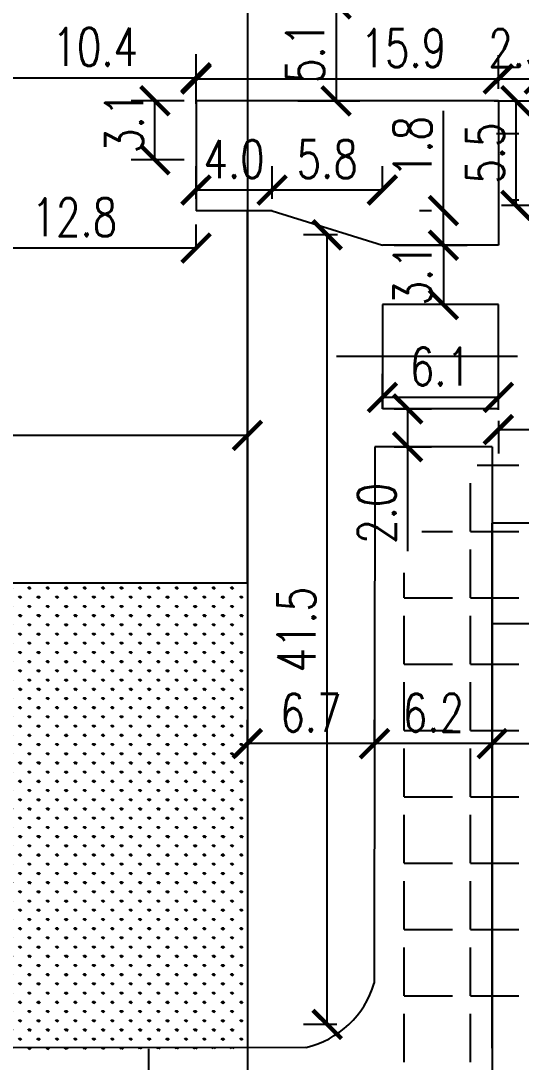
# Model space of a CAD drawing. Header units: millimetres. Extents: x 397874 to 6871063, y -8 to 5775840.
# Drawn here: x 429054.3 to 429080.6, y 2812781.9 to 2812836.8 of the extents above; entities that cross this region are included whole.
import ezdxf

# ---------------------------------------------------------------- set-up
doc = ezdxf.new("R2010")
doc.units = ezdxf.units.MM
doc.header["$LTSCALE"] = 1000
doc.linetypes.add('CENTER2', pattern=[28.575, 19.05, -3.175, 3.175, -3.175])
doc.linetypes.add('CONTINOUS', pattern=[0])
doc.layers.add('_TCH_MASK', color=7, linetype='Continuous')
doc.layers.add('GRASST', color=62, linetype='Continuous')
doc.styles.add('HZTXT', font='txt.shx', dxfattribs={"width": 0.75, "bigfont": 'hzdx.shx'})
doc.dimstyles.new('ISO-25', dxfattribs={"dimtxt": 2, "dimasz": 0.75, "dimexe": 1.25, "dimexo": 0.625, "dimtad": 1, "dimdec": 1, "dimdsep": 46, "dimtxsty": 'HZTXT', "dimblk": 'ARCHTICK', "dimcen": 2.5, "dimadec": 0, "dimazin": 0, "dimtfac": 1, "dimtdec": 1, "dimtmove": 0, "dimatfit": 3, "dimldrblk": 'ARCHTICK', "dimfxl": 1, "dimarcsym": 0})

# ---------------------------------------------------------------- blocks, each defined once
blk = doc.blocks.new('_ArchTick')
at = {"color": 0, "linetype": 'ByBlock', "const_width": 0.15}
blk.add_lwpolyline([(-0.5, -0.5), (0.5, 0.5)], dxfattribs=at)
blk = doc.blocks.new('*D872')
at = {"color": 0, "linetype": 'CONTINOUS', "lineweight": -2, "transparency": 16777216}
for p, q in [((429069.133, 2812837.643), (429072.103, 2812837.643)), ((429070.853, 2812837.643), (429070.853, 2812832.543)), ((429068.84, 2812832.543), (429072.103, 2812832.543))]:
    blk.add_line(p, q, dxfattribs=at)
at = {"layer": 'Defpoints', "color": 0, "linetype": 'CONTINOUS', "transparency": 16777216}
for p in [(429068.508, 2812837.643), (429068.215, 2812832.543), (429070.853, 2812832.543)]:
    blk.add_point(p, dxfattribs=at)
at = {"color": 0, "linetype": 'CONTINOUS', "lineweight": -2, "transparency": 16777216, "xscale": 1.5, "yscale": 1.5, "zscale": 1.5}
for p, rotation in [((429070.853, 2812837.643), 90), ((429070.853, 2812832.543), 270)]:
    blk.add_blockref('_ArchTick', p, dxfattribs=dict(at, rotation=rotation))
at = {"color": 0, "linetype": 'CONTINOUS', "transparency": 16777216, "insert": (429069.228, 2812835.093), "char_height": 2, "attachment_point": 5, "rotation": 90, "style": 'HZTXT'}
blk.add_mtext('5.1', dxfattribs=at)
blk = doc.blocks.new('_None')
blk = doc.blocks.new('*D874')
at = {"color": 0, "linetype": 'CONTINOUS', "lineweight": -2, "transparency": 16777216}
for p, q in [((429062.865, 2812832.543), (429060.078, 2812832.543)), ((429061.328, 2812829.443), (429061.328, 2812832.543)), ((429062.865, 2812829.443), (429060.078, 2812829.443))]:
    blk.add_line(p, q, dxfattribs=at)
at = {"layer": 'Defpoints', "color": 0, "linetype": 'CONTINOUS', "transparency": 16777216}
for p in [(429061.328, 2812832.543), (429063.49, 2812832.543), (429063.49, 2812829.443)]:
    blk.add_point(p, dxfattribs=at)
at = {"color": 0, "linetype": 'CONTINOUS', "lineweight": -2, "transparency": 16777216, "xscale": 1.5, "yscale": 1.5, "zscale": 1.5}
for p, rotation in [((429061.328, 2812832.543), 90), ((429061.328, 2812829.443), 270)]:
    blk.add_blockref('_ArchTick', p, dxfattribs=dict(at, rotation=rotation))
at = {"color": 0, "linetype": 'CONTINOUS', "transparency": 16777216, "insert": (429059.703, 2812831.401), "char_height": 2, "attachment_point": 5, "rotation": 90, "style": 'HZTXT'}
blk.add_mtext('3.1', dxfattribs=at)
blk = doc.blocks.new('*D880')
at = {"color": 0, "linetype": 'CONTINOUS', "lineweight": -2, "transparency": 16777216}
for p, q in [((429063.49, 2812833.004), (429063.49, 2812834.944)), ((429079.39, 2812833.168), (429079.39, 2812834.944)), ((429063.49, 2812833.694), (429079.39, 2812833.694))]:
    blk.add_line(p, q, dxfattribs=at)
at = {"layer": 'Defpoints', "color": 0, "linetype": 'CONTINOUS', "transparency": 16777216}
for p in [(429079.39, 2812833.694), (429063.49, 2812832.379), (429079.39, 2812832.543)]:
    blk.add_point(p, dxfattribs=at)
at = {"color": 0, "linetype": 'CONTINOUS', "lineweight": -2, "transparency": 16777216, "xscale": 1.5, "yscale": 1.5, "zscale": 1.5, "rotation": 180}
blk.add_blockref('_ArchTick', (429063.49, 2812833.694), dxfattribs=at)
at = {"color": 0, "linetype": 'CONTINOUS', "lineweight": -2, "transparency": 16777216, "xscale": 1.5, "yscale": 1.5, "zscale": 1.5}
blk.add_blockref('_ArchTick', (429079.39, 2812833.694), dxfattribs=at)
at = {"color": 0, "linetype": 'CONTINOUS', "transparency": 16777216, "insert": (429074.395, 2812835.319), "char_height": 2, "attachment_point": 5, "style": 'HZTXT'}
blk.add_mtext('15.9', dxfattribs=at)
blk = doc.blocks.new('*D882')
at = {"color": 0, "linetype": 'CONTINOUS', "lineweight": -2, "transparency": 16777216}
for p, q in [((429073.29, 2812816.329), (429073.29, 2812818.173)), ((429079.39, 2812816.274), (429079.39, 2812818.173)), ((429079.39, 2812816.923), (429073.29, 2812816.923))]:
    blk.add_line(p, q, dxfattribs=at)
at = {"layer": 'Defpoints', "color": 0, "linetype": 'CONTINOUS', "transparency": 16777216}
for p in [(429073.29, 2812816.923), (429073.29, 2812815.704), (429079.39, 2812815.649)]:
    blk.add_point(p, dxfattribs=at)
at = {"color": 0, "linetype": 'CONTINOUS', "lineweight": -2, "transparency": 16777216, "xscale": 1.5, "yscale": 1.5, "zscale": 1.5, "rotation": 180}
blk.add_blockref('_ArchTick', (429073.29, 2812816.923), dxfattribs=at)
at = {"color": 0, "linetype": 'CONTINOUS', "lineweight": -2, "transparency": 16777216, "xscale": 1.5, "yscale": 1.5, "zscale": 1.5}
blk.add_blockref('_ArchTick', (429079.39, 2812816.923), dxfattribs=at)
at = {"color": 0, "linetype": 'CONTINOUS', "transparency": 16777216, "insert": (429076.34, 2812818.548), "char_height": 2, "attachment_point": 5, "style": 'HZTXT'}
blk.add_mtext('6.1', dxfattribs=at)
blk = doc.blocks.new('*D895')
at = {"color": 0, "linetype": 'CONTINOUS', "lineweight": -2, "transparency": 16777216}
for p, q in [((429063.49, 2812824.691), (429063.49, 2812826.034)), ((429050.69, 2812824.784), (429050.69, 2812823.534)), ((429063.49, 2812824.784), (429050.69, 2812824.784))]:
    blk.add_line(p, q, dxfattribs=at)
at = {"layer": 'Defpoints', "color": 0, "linetype": 'CONTINOUS', "transparency": 16777216}
for p in [(429050.69, 2812825.409), (429050.69, 2812824.784), (429063.49, 2812824.066)]:
    blk.add_point(p, dxfattribs=at)
at = {"color": 0, "linetype": 'CONTINOUS', "lineweight": -2, "transparency": 16777216, "xscale": 1.5, "yscale": 1.5, "zscale": 1.5, "rotation": 180}
blk.add_blockref('_ArchTick', (429050.69, 2812824.784), dxfattribs=at)
at = {"color": 0, "linetype": 'CONTINOUS', "lineweight": -2, "transparency": 16777216, "xscale": 1.5, "yscale": 1.5, "zscale": 1.5}
blk.add_blockref('_ArchTick', (429063.49, 2812824.784), dxfattribs=at)
at = {"color": 0, "linetype": 'CONTINOUS', "transparency": 16777216, "insert": (429057.09, 2812826.409), "char_height": 2, "attachment_point": 5, "style": 'HZTXT'}
blk.add_mtext('12.8', dxfattribs=at)
blk = doc.blocks.new('*D896')
at = {"color": 0, "linetype": 'CONTINOUS', "lineweight": -2, "transparency": 16777216}
for p, q in [((429079.072, 2812799.889), (429079.072, 2812797.447)), ((429090.874, 2812799.253), (429090.874, 2812797.447)), ((429079.072, 2812798.697), (429090.874, 2812798.697))]:
    blk.add_line(p, q, dxfattribs=at)
at = {"layer": 'Defpoints', "color": 0, "linetype": 'CONTINOUS', "transparency": 16777216}
for p in [(429079.072, 2812800.514), (429090.874, 2812799.878), (429090.874, 2812798.697)]:
    blk.add_point(p, dxfattribs=at)
at = {"color": 0, "linetype": 'CONTINOUS', "lineweight": -2, "transparency": 16777216, "xscale": 1.5, "yscale": 1.5, "zscale": 1.5, "rotation": 180}
blk.add_blockref('_ArchTick', (429079.072, 2812798.697), dxfattribs=at)
at = {"color": 0, "linetype": 'CONTINOUS', "lineweight": -2, "transparency": 16777216, "xscale": 1.5, "yscale": 1.5, "zscale": 1.5}
blk.add_blockref('_ArchTick', (429090.874, 2812798.697), dxfattribs=at)
at = {"color": 0, "linetype": 'CONTINOUS', "transparency": 16777216, "insert": (429084.973, 2812800.322), "char_height": 2, "attachment_point": 5, "style": 'HZTXT'}
blk.add_mtext('11.8', dxfattribs=at)
blk = doc.blocks.new('*D897')
at = {"color": 0, "linetype": 'CONTINOUS', "lineweight": -2, "transparency": 16777216}
for p, q in [((429052.89, 2812832.379), (429052.89, 2812835.008)), ((429063.49, 2812832.379), (429063.49, 2812835.008)), ((429052.89, 2812833.758), (429063.49, 2812833.758))]:
    blk.add_line(p, q, dxfattribs=at)
at = {"layer": 'Defpoints', "color": 0, "linetype": 'CONTINOUS', "transparency": 16777216}
for p in [(429063.49, 2812833.758), (429052.89, 2812831.754), (429063.49, 2812831.754)]:
    blk.add_point(p, dxfattribs=at)
at = {"color": 0, "linetype": 'CONTINOUS', "lineweight": -2, "transparency": 16777216, "xscale": 1.5, "yscale": 1.5, "zscale": 1.5, "rotation": 180}
blk.add_blockref('_ArchTick', (429052.89, 2812833.758), dxfattribs=at)
at = {"color": 0, "linetype": 'CONTINOUS', "lineweight": -2, "transparency": 16777216, "xscale": 1.5, "yscale": 1.5, "zscale": 1.5}
blk.add_blockref('_ArchTick', (429063.49, 2812833.758), dxfattribs=at)
at = {"color": 0, "linetype": 'CONTINOUS', "transparency": 16777216, "insert": (429058.19, 2812835.383), "char_height": 2, "attachment_point": 5, "style": 'HZTXT'}
blk.add_mtext('10.4', dxfattribs=at)
blk = doc.blocks.new('*D907')
at = {"color": 0, "linetype": 'CONTINOUS', "lineweight": -2, "transparency": 16777216}
for p, q in [((429079.39, 2812833.379), (429079.39, 2812834.944)), ((429081.539, 2812833.168), (429081.539, 2812834.944)), ((429079.39, 2812833.694), (429081.539, 2812833.694))]:
    blk.add_line(p, q, dxfattribs=at)
at = {"layer": 'Defpoints', "color": 0, "linetype": 'CONTINOUS', "transparency": 16777216}
for p in [(429081.539, 2812833.694), (429079.39, 2812832.754), (429081.539, 2812832.543)]:
    blk.add_point(p, dxfattribs=at)
at = {"color": 0, "linetype": 'CONTINOUS', "lineweight": -2, "transparency": 16777216, "xscale": 1.5, "yscale": 1.5, "zscale": 1.5, "rotation": 180}
blk.add_blockref('_ArchTick', (429079.39, 2812833.694), dxfattribs=at)
at = {"color": 0, "linetype": 'CONTINOUS', "lineweight": -2, "transparency": 16777216, "xscale": 1.5, "yscale": 1.5, "zscale": 1.5}
blk.add_blockref('_ArchTick', (429081.539, 2812833.694), dxfattribs=at)
at = {"color": 0, "linetype": 'CONTINOUS', "transparency": 16777216, "insert": (429080.464, 2812835.319), "char_height": 2, "attachment_point": 5, "style": 'HZTXT'}
blk.add_mtext('2.3', dxfattribs=at)
blk = doc.blocks.new('*D908')
at = {"color": 0, "linetype": 'CONTINOUS', "lineweight": -2, "transparency": 16777216}
for p, q in [((429079.163, 2812832.543), (429081.564, 2812832.543)), ((429080.314, 2812832.543), (429080.314, 2812827.043)), ((429079.561, 2812827.043), (429081.564, 2812827.043))]:
    blk.add_line(p, q, dxfattribs=at)
at = {"layer": 'Defpoints', "color": 0, "linetype": 'CONTINOUS', "transparency": 16777216}
for p in [(429078.538, 2812832.543), (429078.936, 2812827.043), (429080.314, 2812827.043)]:
    blk.add_point(p, dxfattribs=at)
at = {"color": 0, "linetype": 'CONTINOUS', "lineweight": -2, "transparency": 16777216, "xscale": 1.5, "yscale": 1.5, "zscale": 1.5}
for p, rotation in [((429080.314, 2812832.543), 90), ((429080.314, 2812827.043), 270)]:
    blk.add_blockref('_ArchTick', p, dxfattribs=dict(at, rotation=rotation))
at = {"color": 0, "linetype": 'CONTINOUS', "transparency": 16777216, "insert": (429078.689, 2812829.793), "char_height": 2, "attachment_point": 5, "rotation": 90, "style": 'HZTXT'}
blk.add_mtext('5.5', dxfattribs=at)
blk = doc.blocks.new('*D910')
at = {"color": 0, "linetype": 'CONTINOUS', "lineweight": -2, "transparency": 16777216}
for p, q in [((429072.874, 2812799.322), (429072.874, 2812799.947)), ((429079.072, 2812799.469), (429079.072, 2812797.447)), ((429079.072, 2812798.697), (429072.874, 2812798.697))]:
    blk.add_line(p, q, dxfattribs=at)
at = {"layer": 'Defpoints', "color": 0, "linetype": 'CONTINOUS', "transparency": 16777216}
for p in [(429079.072, 2812800.094), (429072.874, 2812798.697), (429072.874, 2812798.697)]:
    blk.add_point(p, dxfattribs=at)
at = {"color": 0, "linetype": 'CONTINOUS', "lineweight": -2, "transparency": 16777216, "xscale": 1.5, "yscale": 1.5, "zscale": 1.5, "rotation": 180}
blk.add_blockref('_ArchTick', (429072.874, 2812798.697), dxfattribs=at)
at = {"color": 0, "linetype": 'CONTINOUS', "lineweight": -2, "transparency": 16777216, "xscale": 1.5, "yscale": 1.5, "zscale": 1.5}
blk.add_blockref('_ArchTick', (429079.072, 2812798.697), dxfattribs=at)
at = {"color": 0, "linetype": 'CONTINOUS', "transparency": 16777216, "insert": (429075.973, 2812800.322), "char_height": 2, "attachment_point": 5, "style": 'HZTXT'}
blk.add_mtext('6.2', dxfattribs=at)
blk = doc.blocks.new('*D919')
at = {"color": 0, "linetype": 'CONTINOUS', "lineweight": -2, "transparency": 16777216}
for p, q in [((429063.49, 2812827.383), (429063.49, 2812829.1)), ((429067.49, 2812827.383), (429067.49, 2812829.1)), ((429063.49, 2812827.85), (429067.49, 2812827.85))]:
    blk.add_line(p, q, dxfattribs=at)
at = {"layer": 'Defpoints', "color": 0, "linetype": 'CONTINOUS', "transparency": 16777216}
for p in [(429067.49, 2812827.85), (429063.49, 2812826.758), (429067.49, 2812826.758)]:
    blk.add_point(p, dxfattribs=at)
at = {"color": 0, "linetype": 'CONTINOUS', "lineweight": -2, "transparency": 16777216, "xscale": 1.5, "yscale": 1.5, "zscale": 1.5, "rotation": 180}
blk.add_blockref('_ArchTick', (429063.49, 2812827.85), dxfattribs=at)
at = {"color": 0, "linetype": 'CONTINOUS', "lineweight": -2, "transparency": 16777216, "xscale": 1.5, "yscale": 1.5, "zscale": 1.5}
blk.add_blockref('_ArchTick', (429067.49, 2812827.85), dxfattribs=at)
at = {"color": 0, "linetype": 'CONTINOUS', "transparency": 16777216, "insert": (429065.49, 2812829.475), "char_height": 2, "attachment_point": 5, "style": 'HZTXT'}
blk.add_mtext('4.0', dxfattribs=at)
blk = doc.blocks.new('*D920')
at = {"color": 0, "linetype": 'CONTINOUS', "lineweight": -2, "transparency": 16777216}
for p, q in [((429078.765, 2812824.943), (429075.25, 2812824.943)), ((429076.5, 2812824.943), (429076.5, 2812821.82)), ((429078.765, 2812821.82), (429075.25, 2812821.82))]:
    blk.add_line(p, q, dxfattribs=at)
at = {"layer": 'Defpoints', "color": 0, "linetype": 'CONTINOUS', "transparency": 16777216}
for p in [(429079.39, 2812824.943), (429076.5, 2812821.82), (429079.39, 2812821.82)]:
    blk.add_point(p, dxfattribs=at)
at = {"color": 0, "linetype": 'CONTINOUS', "lineweight": -2, "transparency": 16777216, "xscale": 1.5, "yscale": 1.5, "zscale": 1.5}
for p, rotation in [((429076.5, 2812824.943), 90), ((429076.5, 2812821.82), 270)]:
    blk.add_blockref('_ArchTick', p, dxfattribs=dict(at, rotation=rotation))
at = {"color": 0, "linetype": 'CONTINOUS', "transparency": 16777216, "insert": (429074.875, 2812823.382), "char_height": 2, "attachment_point": 5, "rotation": 90, "style": 'HZTXT'}
blk.add_mtext('3.1', dxfattribs=at)
blk = doc.blocks.new('*D935')
at = {"color": 0, "linetype": 'CONTINOUS', "lineweight": -2, "transparency": 16777216}
for p, q in [((429076.5, 2812826.758), (429076.5, 2812832.008)), ((429075.875, 2812826.758), (429075.25, 2812826.758)), ((429076.5, 2812824.943), (429076.5, 2812826.758)), ((429073.915, 2812824.943), (429077.75, 2812824.943))]:
    blk.add_line(p, q, dxfattribs=at)
at = {"layer": 'Defpoints', "color": 0, "linetype": 'CONTINOUS', "transparency": 16777216}
for p in [(429076.5, 2812826.758), (429076.5, 2812826.758), (429073.29, 2812824.943)]:
    blk.add_point(p, dxfattribs=at)
at = {"color": 0, "linetype": 'CONTINOUS', "lineweight": -2, "transparency": 16777216, "xscale": 1.5, "yscale": 1.5, "zscale": 1.5}
for p, rotation in [((429076.5, 2812826.758), 90), ((429076.5, 2812824.943), 270)]:
    blk.add_blockref('_ArchTick', p, dxfattribs=dict(at, rotation=rotation))
at = {"color": 0, "linetype": 'CONTINOUS', "transparency": 16777216, "insert": (429074.875, 2812830.133), "char_height": 2, "attachment_point": 5, "rotation": 90, "style": 'HZTXT'}
blk.add_mtext('1.8', dxfattribs=at)
blk = doc.blocks.new('*D936')
at = {"color": 0, "linetype": 'CONTINOUS', "lineweight": -2, "transparency": 16777216}
for p, q in [((429067.49, 2812828.008), (429067.49, 2812829.1)), ((429073.29, 2812827.806), (429073.29, 2812829.1)), ((429067.49, 2812827.85), (429073.29, 2812827.85))]:
    blk.add_line(p, q, dxfattribs=at)
at = {"layer": 'Defpoints', "color": 0, "linetype": 'CONTINOUS', "transparency": 16777216}
for p in [(429073.29, 2812827.85), (429067.49, 2812827.383), (429073.29, 2812827.181)]:
    blk.add_point(p, dxfattribs=at)
at = {"color": 0, "linetype": 'CONTINOUS', "lineweight": -2, "transparency": 16777216, "xscale": 1.5, "yscale": 1.5, "zscale": 1.5, "rotation": 180}
blk.add_blockref('_ArchTick', (429067.49, 2812827.85), dxfattribs=at)
at = {"color": 0, "linetype": 'CONTINOUS', "lineweight": -2, "transparency": 16777216, "xscale": 1.5, "yscale": 1.5, "zscale": 1.5}
blk.add_blockref('_ArchTick', (429073.29, 2812827.85), dxfattribs=at)
at = {"color": 0, "linetype": 'CONTINOUS', "transparency": 16777216, "insert": (429070.39, 2812829.475), "char_height": 2, "attachment_point": 5, "style": 'HZTXT'}
blk.add_mtext('5.8', dxfattribs=at)
blk = doc.blocks.new('*D937')
at = {"color": 0, "linetype": 'CONTINOUS', "lineweight": -2, "transparency": 16777216}
for p, q in [((429073.915, 2812816.32), (429075.868, 2812816.32)), ((429074.618, 2812816.32), (429074.618, 2812814.324)), ((429073.915, 2812814.324), (429075.868, 2812814.324)), ((429074.618, 2812814.324), (429074.618, 2812808.824))]:
    blk.add_line(p, q, dxfattribs=at)
at = {"layer": 'Defpoints', "color": 0, "linetype": 'CONTINOUS', "transparency": 16777216}
for p in [(429073.29, 2812816.32), (429073.29, 2812814.324), (429074.618, 2812814.324)]:
    blk.add_point(p, dxfattribs=at)
at = {"color": 0, "linetype": 'CONTINOUS', "lineweight": -2, "transparency": 16777216, "xscale": 1.5, "yscale": 1.5, "zscale": 1.5}
for p, rotation in [((429074.618, 2812816.32), 90), ((429074.618, 2812814.324), 270)]:
    blk.add_blockref('_ArchTick', p, dxfattribs=dict(at, rotation=rotation))
at = {"color": 0, "linetype": 'CONTINOUS', "transparency": 16777216, "insert": (429072.993, 2812810.824), "char_height": 2, "attachment_point": 5, "rotation": 90, "style": 'HZTXT'}
blk.add_mtext('2.0', dxfattribs=at)
blk = doc.blocks.new('*D938')
at = {"color": 0, "linetype": 'CONTINOUS', "lineweight": -2, "transparency": 16777216}
for p, q in [((429066.189, 2812798.508), (429066.189, 2812799.948)), ((429072.872, 2812798.575), (429072.872, 2812799.948)), ((429072.872, 2812798.698), (429066.189, 2812798.698))]:
    blk.add_line(p, q, dxfattribs=at)
at = {"layer": 'Defpoints', "color": 0, "linetype": 'CONTINOUS', "transparency": 16777216}
for p in [(429066.189, 2812798.698), (429066.189, 2812797.883), (429072.872, 2812797.95)]:
    blk.add_point(p, dxfattribs=at)
at = {"color": 0, "linetype": 'CONTINOUS', "lineweight": -2, "transparency": 16777216, "xscale": 1.5, "yscale": 1.5, "zscale": 1.5, "rotation": 180}
blk.add_blockref('_ArchTick', (429066.189, 2812798.698), dxfattribs=at)
at = {"color": 0, "linetype": 'CONTINOUS', "lineweight": -2, "transparency": 16777216, "xscale": 1.5, "yscale": 1.5, "zscale": 1.5}
blk.add_blockref('_ArchTick', (429072.872, 2812798.698), dxfattribs=at)
at = {"color": 0, "linetype": 'CONTINOUS', "transparency": 16777216, "insert": (429069.531, 2812800.323), "char_height": 2, "attachment_point": 5, "style": 'HZTXT'}
blk.add_mtext('6.7', dxfattribs=at)
blk = doc.blocks.new('*D940')
at = {"color": 0, "linetype": 'CONTINOUS', "lineweight": -2, "transparency": 16777216}
for p, q in [((429037.289, 2812807.789), (429037.289, 2812816.178)), ((429066.189, 2812807.789), (429066.189, 2812816.178)), ((429066.189, 2812814.928), (429037.289, 2812814.928))]:
    blk.add_line(p, q, dxfattribs=at)
at = {"layer": 'Defpoints', "color": 0, "linetype": 'CONTINOUS', "transparency": 16777216}
for p in [(429037.289, 2812814.928), (429037.289, 2812807.164), (429066.189, 2812807.164)]:
    blk.add_point(p, dxfattribs=at)
at = {"color": 0, "linetype": 'CONTINOUS', "lineweight": -2, "transparency": 16777216, "xscale": 1.5, "yscale": 1.5, "zscale": 1.5, "rotation": 180}
blk.add_blockref('_ArchTick', (429037.289, 2812814.928), dxfattribs=at)
at = {"color": 0, "linetype": 'CONTINOUS', "lineweight": -2, "transparency": 16777216, "xscale": 1.5, "yscale": 1.5, "zscale": 1.5}
blk.add_blockref('_ArchTick', (429066.189, 2812814.928), dxfattribs=at)
at = {"color": 0, "linetype": 'CONTINOUS', "transparency": 16777216, "insert": (429051.739, 2812816.553), "char_height": 2, "attachment_point": 5, "style": 'HZTXT'}
blk.add_mtext('28.9', dxfattribs=at)
blk = doc.blocks.new('*D941')
at = {"color": 0, "linetype": 'CONTINOUS', "lineweight": -2, "transparency": 16777216}
for p, q in [((429070.938, 2812825.483), (429069.14, 2812825.483)), ((429070.39, 2812783.906), (429070.39, 2812825.483)), ((429070.895, 2812783.906), (429069.14, 2812783.906))]:
    blk.add_line(p, q, dxfattribs=at)
at = {"layer": 'Defpoints', "color": 0, "linetype": 'CONTINOUS', "transparency": 16777216}
for p in [(429070.39, 2812825.483), (429071.563, 2812825.483), (429071.52, 2812783.906)]:
    blk.add_point(p, dxfattribs=at)
at = {"color": 0, "linetype": 'CONTINOUS', "lineweight": -2, "transparency": 16777216, "xscale": 1.5, "yscale": 1.5, "zscale": 1.5}
for p, rotation in [((429070.39, 2812825.483), 90), ((429070.39, 2812783.906), 270)]:
    blk.add_blockref('_ArchTick', p, dxfattribs=dict(at, rotation=rotation))
at = {"color": 0, "linetype": 'CONTINOUS', "transparency": 16777216, "insert": (429068.765, 2812804.695), "char_height": 2, "attachment_point": 5, "rotation": 90, "style": 'HZTXT'}
blk.add_mtext('41.5', dxfattribs=at)
blk = doc.blocks.new('*D971')
at = {"color": 0, "linetype": 'CONTINOUS', "lineweight": -2, "transparency": 16777216}
for p, q in [((429164.607, 2812815.844), (429164.607, 2812813.98)), ((429079.39, 2812815.695), (429079.39, 2812813.98)), ((429079.39, 2812815.23), (429164.607, 2812815.23))]:
    blk.add_line(p, q, dxfattribs=at)
at = {"layer": 'Defpoints', "color": 0, "linetype": 'CONTINOUS', "transparency": 16777216}
for p in [(429079.39, 2812816.32), (429164.607, 2812816.469), (429164.607, 2812815.23)]:
    blk.add_point(p, dxfattribs=at)
at = {"color": 0, "linetype": 'CONTINOUS', "lineweight": -2, "transparency": 16777216, "xscale": 1.5, "yscale": 1.5, "zscale": 1.5, "rotation": 180}
blk.add_blockref('_ArchTick', (429079.39, 2812815.23), dxfattribs=at)
at = {"color": 0, "linetype": 'CONTINOUS', "lineweight": -2, "transparency": 16777216, "xscale": 1.5, "yscale": 1.5, "zscale": 1.5}
blk.add_blockref('_ArchTick', (429164.607, 2812815.23), dxfattribs=at)
at = {"color": 0, "linetype": 'CONTINOUS', "transparency": 16777216, "insert": (429115.326, 2812816.855), "char_height": 2, "attachment_point": 5, "style": 'HZTXT'}
blk.add_mtext('85.0', dxfattribs=at)

msp = doc.modelspace()

# ---------------------------------------------------------------- hatches: boundary and pattern name
at = {"linetype": 'CONTINOUS'}
h = msp.add_hatch(dxfattribs=at)
h.set_pattern_fill('GRASS', color=3, scale=0.054, style=0)
h.set_pattern_definition([(90, (428986.6436, 2812723.6871), (-0.969867, 0.969867), [0.257175, -1.682559]), (45, (428986.6436, 2812723.6871), (-0.9698677, 0.9698677), [0.257175, -1.114425]), (135, (428986.6436, 2812723.6871), (-0.9698677, -0.9698677), [0.257175, -1.114425])])
edge = h.paths.add_edge_path()
edge.add_line((428996.534, 2812984.894), (429007.751, 2812986.572))
edge.add_arc((428245.5, 2812967.568), 762.487, 0.233679, 1.428202, ccw=False)
edge.add_line((429007.981, 2812970.678), (429010.393, 2812757.703))
edge.add_arc((429028.392, 2812757.891), 18, 180.5985, 268.1597)
edge.add_line((429027.814, 2812739.9), (429168.81, 2812735.37))
edge.add_arc((429182.64, 2812620.562), 115.638, 87.64632, 96.86841, ccw=False)
edge.add_line((429187.389, 2812736.102), (429187.391, 2812858.041))
edge.add_arc((425829.037, 2812780.795), 3359.242, 1.317645, 1.469012)
edge.add_line((429187.175, 2812866.913), (429187.032, 2812877.852))
edge.add_line((429187.032, 2812877.852), (429191.391, 2812878.102))
edge.add_line((429191.391, 2812878.102), (429191.395, 2812730.731))
edge.add_line((429191.395, 2812730.731), (429255.258, 2812727.933))
edge.add_line((429255.258, 2812727.933), (429255.258, 2812723.687))
edge.add_line((429255.258, 2812723.687), (429168.385, 2812728.376))
edge.add_line((429168.385, 2812728.376), (429129.36, 2812730.11))
edge.add_line((429129.36, 2812730.11), (429091.518, 2812731.731))
edge.add_line((429091.518, 2812731.731), (429068.655, 2812732.74))
edge.add_line((429068.655, 2812732.74), (428995.964, 2812736.193))
edge.add_arc((428996.365, 2812744.639), 8.455, 181.2844, 267.2807, ccw=False)
edge.add_line((428987.912, 2812744.449), (428988.493, 2812805.44))
edge.add_line((428988.493, 2812805.44), (428987.758, 2812883.63))
edge.add_line((428987.758, 2812883.63), (428987.248, 2812934.771))
edge.add_line((428987.248, 2812934.771), (428986.762, 2812983.747))
edge.add_line((428986.762, 2812983.747), (428996.534, 2812984.894))
h = msp.add_hatch(dxfattribs=at)
h.set_pattern_fill('ANGLE', color=252, scale=0.5, style=0)
h.set_pattern_definition([(360, (-303.9914, -531.6), (-3e-12, 3.4925), [2.54, -0.9525]), (90, (-303.9914, -531.6), (-3.4925, -3e-12), [2.54, -0.9525])])
edge = h.paths.add_edge_path()
edge.add_line((429085.873, 2812822.052), (429169.39, 2812822.052))
edge.add_arc((429169.39, 2812834.052), 12, 270, 359.9987)
edge.add_line((429181.39, 2812834.052), (429181.391, 2812857.885))
edge.add_arc((429169.387, 2812857.885), 12.004, 359.9987, 420.8714)
edge.add_arc((429183.618, 2812883.424), 17.232, 178.5328, 240.8714, ccw=False)
edge.add_line((429166.392, 2812883.865), (429166.392, 2812904.114))
edge.add_arc((429154.392, 2812904.114), 12, 359.9987, 449.9999)
edge.add_line((429154.392, 2812916.114), (429077.872, 2812917.879))
edge.add_arc((429020.191, 2812912.971), 57.889, -4.98366, 4.86336, ccw=False)
edge.add_line((429077.323, 2812907.942), (429079.39, 2812832.754))
edge.add_arc((429089.03, 2812831.279), 9.753, 171.3014, 251.1119)
edge = h.paths.add_edge_path(flags=16)
edge.add_line((429104.839, 2812848.539), (429104.839, 2812827.113))
edge.add_line((429081.81, 2812826.913), (429104.839, 2812827.113))
edge.add_line((429081.81, 2812848.801), (429081.81, 2812826.913))
edge.add_line((429096.867, 2812848.801), (429081.81, 2812848.801))
edge.add_line((429156.392, 2812878.102), (429105.878, 2812878.102))
edge.add_line((429105.878, 2812855.102), (429105.878, 2812878.102))
edge.add_line((429083.878, 2812855.102), (429105.878, 2812855.102))
edge.add_line((429083.878, 2812878.102), (429083.878, 2812855.102))
edge.add_line((429156.392, 2812908.102), (429156.392, 2812878.102))
edge.add_line((429083.873, 2812908.102), (429083.873, 2812878.102))
edge.add_line((429083.873, 2812908.102), (429156.392, 2812908.102))
edge.add_line((429166.385, 2812835.054), (429130.867, 2812835.054))
edge.add_line((429166.385, 2812835.054), (429166.385, 2812853.154))
edge.add_line((429130.867, 2812835.054), (429130.867, 2812853.084))
edge.add_line((429130.867, 2812853.084), (429166.662, 2812853.108))
at = {"layer": 'GRASST'}
h = msp.add_hatch(dxfattribs=at)
h.set_pattern_fill('GRASS', color=256, scale=0.685569, angle=-100.512, style=0)
h.set_pattern_definition([(349.48798, (428814.32374, 2812641.67873), (0.56507695, 0.3881921), [0.1285442, -0.840997]), (304.48798, (428814.32374, 2812641.6787), (0.565077, 0.3881921), [0.1285442, -0.557025]), (34.48798, (428814.32374, 2812641.6787), (-0.3881921, 0.565077), [0.1285442, -0.557025])])
edge = h.paths.add_edge_path()
edge.add_line((429015.293, 2812841.754), (429015.284, 2812842.798))
edge.add_line((429024.031, 2812843.519), (429037.386, 2812841.754))
edge.add_line((429037.386, 2812841.754), (429024.031, 2812843.519))
edge.add_line((429024.031, 2812843.519), (429015.261, 2812845.292))
edge = h.paths.add_edge_path(flags=16)
edge.add_arc((429026.34, 2595507.449), 217334.306, 89.99708791, 90.00291209, ccw=False)
edge.add_arc((429026.34, 2812812.722), 31.063, 69.1697, 110.8303)
h = msp.add_hatch(dxfattribs=at)
h.set_pattern_fill('GRASS', color=256, scale=0.685569, angle=0.0002, style=0)
h.set_pattern_definition([(90.0002, (429279.17658, 2812632.8022), (-0.4847723, 0.4847689), [0.1285442, -0.840997]), (45.0002, (429279.1766, 2812632.8022), (-0.4847723, 0.4847689), [0.1285442, -0.557025]), (135.0002, (429279.1766, 2812632.8022), (-0.4847689, -0.4847723), [0.1285442, -0.557025])])
h.paths.add_polyline_path([(429066.266, 2812782.645), (429049.668, 2812782.574), (429049.829, 2812807.128), (429066.189, 2812807.164)])
edge = h.paths.add_edge_path()
edge.add_arc((429134.998, 2812780.467), 85.356, 162.03944, 178.58531)
edge.add_arc((429132.848, 2812780.834), 83.198, 161.82329, 178.80145, ccw=False)
h = msp.add_hatch(dxfattribs=at)
h.set_pattern_fill('GRASS', color=256, scale=0.685569, angle=0.0002, style=0)
h.set_pattern_definition([(90.0002, (429286.80284, 2812630.2953), (-0.4847723, 0.4847689), [0.1285442, -0.840997]), (45.0002, (429286.80284, 2812630.2953), (-0.4847723, 0.4847689), [0.1285442, -0.557025]), (135.0002, (429286.80284, 2812630.2953), (-0.4847689, -0.4847723), [0.1285442, -0.557025])])
h.paths.add_polyline_path([(429015.962, 2812762.751), (429066.189, 2812762.654), (429066.189, 2812776.694), (429015.864, 2812776.694)])
edge = h.paths.add_edge_path()
edge.add_arc((429027.663, 2812792.11), 8.226, 51.1356, 130.723)
edge.add_arc((429027.432, 2812806.31), 9.478, 237.1853, 304.6733)

# ---------------------------------------------------------------- linework, layer by layer
at = {"color": 3, "linetype": 'CONTINOUS'}
for p, q in [((429066.189, 2812837.654), (429066.189, 2812804.123)), ((429066.19, 2812832.543), (429063.49, 2812832.543)), ((429063.49, 2812832.543), (429063.49, 2812829.443)), ((429066.189, 2812807.164), (429066.189, 2812826.758)), ((429079.072, 2812782.658), (429079.072, 2812810.302)), ((429090.874, 2812810.302), (429079.072, 2812810.302)), ((429168.734, 2812810.302), (429079.072, 2812810.302)), ((429090.874, 2812805.002), (429079.072, 2812805.002))]:
    msp.add_line(p, q, dxfattribs=at)
at = {"color": 6, "linetype": 'CONTINOUS'}
for p, q in [((429079.39, 2812832.543), (429063.49, 2812832.543)), ((429063.49, 2812832.543), (429063.49, 2812826.758)), ((429079.39, 2812832.543), (429079.39, 2812824.943)), ((429067.49, 2812826.758), (429063.49, 2812826.758)), ((429067.49, 2812826.758), (429073.29, 2812824.943)), ((429079.39, 2812824.943), (429073.29, 2812824.943)), ((429079.39, 2812821.82), (429073.29, 2812821.82)), ((429073.29, 2812821.82), (429073.29, 2812816.32)), ((429079.39, 2812816.32), (429079.39, 2812821.82)), ((429079.39, 2812816.32), (429073.29, 2812816.32)), ((429072.896, 2812814.324), (429072.858, 2812786.084)), ((429079.072, 2812814.324), (429072.89, 2812814.324)), ((429079.072, 2812814.324), (429079.072, 2812782.658)), ((429069.265, 2812782.704), (429015.816, 2812782.629)), ((429060.988, 2812782.623), (429061, 2812776.694)), ((429079.072, 2812782.658), (429079.072, 2812776.694))]:
    msp.add_line(p, q, dxfattribs=at)
at = {"color": 1, "linetype": 'CENTER2', "ltscale": 0.0005}
msp.add_line((429070.873, 2812819.102), (429184.263, 2812819.102), dxfattribs=at)
at = {"color": 252, "linetype": 'CONTINOUS'}
for p, q in [((429078.283, 2812813.357), (429080.469, 2812813.357)), ((429077.929, 2812809.865), (429077.929, 2812812.405)), ((429075.371, 2812809.865), (429076.976, 2812809.865)), ((429077.929, 2812809.865), (429080.469, 2812809.865)), ((429077.929, 2812806.372), (429077.929, 2812808.912)), ((429074.436, 2812806.372), (429074.436, 2812807.69)), ((429074.436, 2812806.372), (429076.976, 2812806.372)), ((429077.929, 2812806.372), (429080.469, 2812806.372)), ((429074.436, 2812802.88), (429074.436, 2812805.42)), ((429077.929, 2812802.88), (429077.929, 2812805.42)), ((429074.436, 2812802.88), (429076.976, 2812802.88)), ((429077.929, 2812802.88), (429080.469, 2812802.88)), ((429074.436, 2812799.387), (429074.436, 2812801.927)), ((429077.929, 2812799.387), (429077.929, 2812801.927)), ((429074.436, 2812799.387), (429076.976, 2812799.387)), ((429077.929, 2812799.387), (429080.469, 2812799.387)), ((429074.436, 2812795.895), (429074.436, 2812798.435)), ((429077.929, 2812795.895), (429077.929, 2812798.435)), ((429074.436, 2812795.895), (429076.976, 2812795.895)), ((429077.929, 2812795.895), (429080.469, 2812795.895)), ((429074.436, 2812792.402), (429074.436, 2812794.942)), ((429077.929, 2812792.402), (429077.929, 2812794.942)), ((429074.436, 2812792.402), (429076.976, 2812792.402)), ((429077.929, 2812792.402), (429080.469, 2812792.402)), ((429074.436, 2812788.91), (429074.436, 2812791.45)), ((429077.929, 2812788.91), (429077.929, 2812791.45)), ((429074.436, 2812788.91), (429076.976, 2812788.91)), ((429077.929, 2812788.91), (429080.469, 2812788.91)), ((429074.436, 2812785.417), (429074.436, 2812787.957)), ((429077.929, 2812785.417), (429077.929, 2812787.957)), ((429074.436, 2812785.417), (429076.976, 2812785.417)), ((429077.929, 2812785.417), (429080.469, 2812785.417)), ((429074.436, 2812781.925), (429074.436, 2812784.465)), ((429077.929, 2812781.925), (429077.929, 2812784.465))]:
    msp.add_line(p, q, dxfattribs=at)
at = {"color": 2, "linetype": 'CONTINOUS'}
msp.add_line((429049.829, 2812807.164), (429066.189, 2812807.164), dxfattribs=at)
at = {"layer": '_TCH_MASK', "color": 2, "linetype": 'CONTINOUS'}
msp.add_line((429066.189, 2812807.164), (429066.189, 2812756.654), dxfattribs=at)
at = {"layer": '_TCH_MASK', "color": 6, "linetype": 'CONTINOUS'}
msp.add_arc((429068.178, 2812787.458), 4.877, 282.8768, 343.6354, dxfattribs=at)

# ---------------------------------------------------------------- dimensions: what is measured, and where the dimension line sits
at = {"color": 3, "linetype": 'CONTINOUS'}
for base, p1, p2, picture, middle in [((429070.853, 2812832.543), (429068.508, 2812837.643), (429068.215, 2812832.543), '*D872', (429069.228, 2812835.093)), ((429080.314, 2812827.043), (429078.538, 2812832.543), (429078.936, 2812827.043), '*D908', (429078.689, 2812829.793)), ((429076.5, 2812826.758), (429073.29, 2812824.943), (429076.5, 2812826.758), '*D935', (429074.875, 2812830.133)), ((429074.618, 2812814.324), (429073.29, 2812816.32), (429073.29, 2812814.324), '*D937', (429072.993, 2812810.824))]:
    dim = msp.add_linear_dim(base=base, p1=p1, p2=p2, angle=90, dimstyle='ISO-25', override={"dimasz": 1.5, "dimzin": 0, "dimldrblk": 'None'}, dxfattribs=at)
    dim.commit()
    dim.dimension.update_dxf_attribs({"geometry": picture, "text_midpoint": middle})
dim = msp.add_linear_dim(base=(429063.49, 2812833.758), p1=(429052.89, 2812831.754), p2=(429063.49, 2812831.754), text='10.4', dimstyle='ISO-25', override={"dimasz": 1.5, "dimzin": 0, "dimldrblk": 'None'}, dxfattribs=at)
dim.commit()
dim.dimension.update_dxf_attribs({"geometry": '*D897', "text_midpoint": (429058.19, 2812835.383)})
for base, p1, p2, picture, middle in [((429079.39, 2812833.694), (429063.49, 2812832.379), (429079.39, 2812832.543), '*D880', (429074.395, 2812833.694)), ((429067.49, 2812827.85), (429063.49, 2812826.758), (429067.49, 2812826.758), '*D919', (429065.49, 2812827.85))]:
    dim = msp.add_linear_dim(base=base, p1=p1, p2=p2, dimstyle='ISO-25', override={"dimasz": 1.5, "dimzin": 0, "dimldrblk": 'None'}, dxfattribs=at)
    dim.commit()
    dim.dimension.update_dxf_attribs({"geometry": picture, "text_midpoint": middle, "dimtype": 160})
for base, p1, p2, text, picture, middle in [((429081.539, 2812833.694), (429079.39, 2812832.754), (429081.539, 2812832.543), '2.3', '*D907', (429080.464, 2812833.694)), ((429164.607, 2812815.23), (429079.39, 2812816.32), (429164.607, 2812816.469), '85.0', '*D971', (429115.326, 2812815.23))]:
    dim = msp.add_linear_dim(base=base, p1=p1, p2=p2, text=text, dimstyle='ISO-25', override={"dimasz": 1.5, "dimzin": 0, "dimldrblk": 'None'}, dxfattribs=at)
    dim.commit()
    dim.dimension.update_dxf_attribs({"geometry": picture, "text_midpoint": middle, "dimtype": 160})
for base, p1, p2, picture, middle in [((429061.328, 2812832.543), (429063.49, 2812829.443), (429063.49, 2812832.543), '*D874', (429061.328, 2812831.401)), ((429076.5, 2812821.82), (429079.39, 2812824.943), (429079.39, 2812821.82), '*D920', (429076.5, 2812823.382))]:
    dim = msp.add_linear_dim(base=base, p1=p1, p2=p2, angle=90, dimstyle='ISO-25', override={"dimasz": 1.5, "dimzin": 0, "dimldrblk": 'None'}, dxfattribs=at)
    dim.commit()
    dim.dimension.update_dxf_attribs({"geometry": picture, "text_midpoint": middle, "dimtype": 160})
for base, p1, p2, picture, middle in [((429073.29, 2812827.85), (429067.49, 2812827.383), (429073.29, 2812827.181), '*D936', (429070.39, 2812829.475)), ((429050.69, 2812824.784), (429063.49, 2812824.066), (429050.69, 2812825.409), '*D895', (429057.09, 2812826.409)), ((429073.29, 2812816.923), (429079.39, 2812815.649), (429073.29, 2812815.704), '*D882', (429076.34, 2812818.548)), ((429037.289, 2812814.928), (429066.189, 2812807.164), (429037.289, 2812807.164), '*D940', (429051.739, 2812816.553)), ((429066.189, 2812798.698), (429072.872, 2812797.95), (429066.189, 2812797.883), '*D938', (429069.531, 2812800.323)), ((429072.874, 2812798.697), (429079.072, 2812800.094), (429072.874, 2812798.697), '*D910', (429075.973, 2812800.322)), ((429090.874, 2812798.697), (429079.072, 2812800.514), (429090.874, 2812799.878), '*D896', (429084.973, 2812800.322))]:
    dim = msp.add_linear_dim(base=base, p1=p1, p2=p2, dimstyle='ISO-25', override={"dimasz": 1.5, "dimzin": 0, "dimldrblk": 'None'}, dxfattribs=at)
    dim.commit()
    dim.dimension.update_dxf_attribs({"geometry": picture, "text_midpoint": middle})
dim = msp.add_linear_dim(base=(429070.39, 2812825.483), p1=(429071.52, 2812783.906), p2=(429071.563, 2812825.483), angle=90, text='41.5', dimstyle='ISO-25', override={"dimasz": 1.5, "dimzin": 0, "dimldrblk": 'None'}, dxfattribs=at)
dim.commit()
dim.dimension.update_dxf_attribs({"geometry": '*D941', "text_midpoint": (429068.765, 2812804.695)})

doc.saveas('drawing.dxf')
